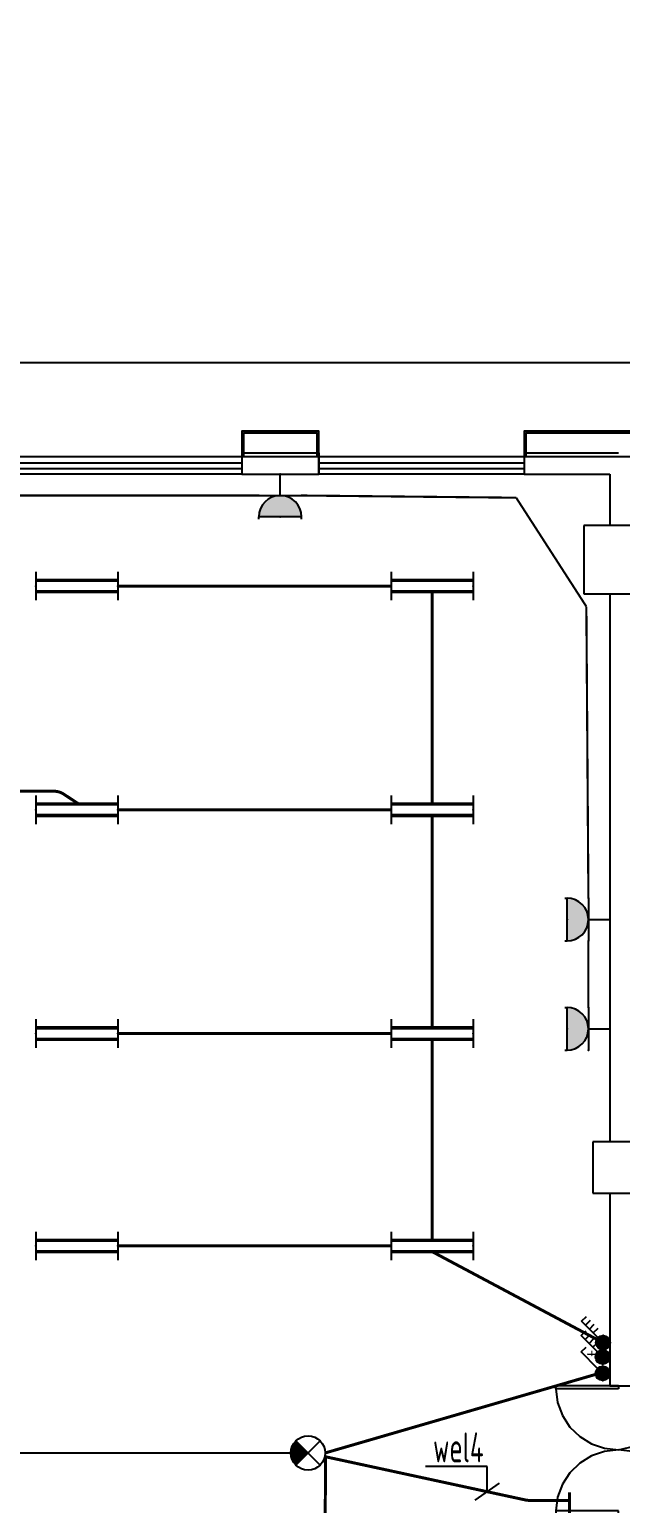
# Model space of a CAD drawing. Extents: x 2166032 to 5302137, y 581493 to 2416206.
# Drawn here: x 2468364 to 2475268, y 1206144 to 1223365 of the extents above; entities that cross this region are included whole.
import ezdxf
from ezdxf.enums import TextEntityAlignment as Align

# ---------------------------------------------------------------- set-up
doc = ezdxf.new("R2010")
doc.units = 0
doc.header["$LTSCALE"] = 1000
doc.header["$MEASUREMENT"] = 0
doc.linetypes.add('DASH', pattern=[0.35, 0.25, -0.1])
doc.linetypes.add('DASHEDX2', pattern=[1.5, 1, -0.5])
for name, color, linetype in [('3T_WOOD', 21, 'Continuous'), ('COLUMN', 2, 'Continuous'), ('DIM-照明', 3, 'Continuous'), ('EQUIP-动力', 3, 'Continuous'), ('EQUIP-照明', 3, 'Continuous'), ('SURFACE', 8, 'Continuous'), ('TEL_TEXT', 7, 'Continuous'), ('WALL', 8, 'Continuous'), ('WINDOW', 8, 'Continuous'), ('WIRE-应急', 6, 'DASH'), ('WIRE-照明', 1, 'Continuous'), ('石材幕墙', 8, 'Continuous')]:
    doc.layers.add(name, color=color, linetype=linetype)
doc.styles.add('_TEL_DIM', font='@tssdeng.shx', dxfattribs={"width": 0.8, "height": 3.5, "bigfont": '!tssdchn.shx'})
doc.styles.get("Standard").update_dxf_attribs({"font": 'tssdeng.shx', "bigfont": 'tssdchn.shx'})

# ---------------------------------------------------------------- blocks, each defined once
blk = doc.blocks.new('$equip$00001160')
for p, q in [((-1.2, 0.417), (-1.2, -0.417)), ((-1.2, 0.167), (1.2, 0.167)), ((1.2, 0.417), (1.2, -0.417)), ((-1.2, -0.167), (1.2, -0.167))]:
    blk.add_line(p, q)
at = {"const_width": 0.1}
for points in [[(-1.2, 0.167), (1.2, 0.167)], [(-1.2, -0.167), (1.2, -0.167)]]:
    blk.add_lwpolyline(points, dxfattribs=at)
at = {"layer": 'EQUIP-照明'}
for p in [(-1.2, 0), (0, 0.167), (1.2, 0), (0, -0.167)]:
    blk.add_point(p, dxfattribs=at)
at = {"layer": 'EQUIP-照明', "flags": 9}
blk.add_attdef('A', (0, 0), '', height=0.00002, dxfattribs=at)
blk = doc.blocks.new('$equip$00001190')
for p, q in [((-0.354, 0.354), (0.354, -0.354)), ((-0.354, -0.354), (0.354, 0.354))]:
    blk.add_line(p, q)
blk.add_circle((0, 0), 0.5)
for points in [[(-0.177, -0.177), (-0.483, 0.129), (0, 0), (-0.354, 0.354)], [(-0.306, -0.306), (-0.483, -0.129), (-0.177, -0.177), (-0.483, 0.129)], [(-0.354, -0.354), (-0.354, -0.354), (-0.306, -0.306), (-0.483, -0.129)]]:
    blk.add_solid(points)
at = {"flags": 9}
blk.add_attdef('A', (0, 0), '', height=0.00002, dxfattribs=at)
blk = doc.blocks.new('$equip$00001965')
for p, q in [((0.147, 0.356), (0.625, 0.833)), ((0.286, 0.494), (0.427, 0.353)), ((0.399, 0.607), (0.54, 0.466)), ((0.512, 0.72), (0.653, 0.579)), ((0.625, 0.833), (0.766, 0.692))]:
    blk.add_line(p, q)
blk.add_circle((0, 0.208), 0.208)
for p in [(-0.208, 0.208), (0, 0.417), (0, 0), (0.208, 0.208)]:
    blk.add_point(p)
for points in [[(-0.18, 0.312), (0.18, 0.312), (-0.208, 0.208), (0.208, 0.208)], [(-0.18, 0.104), (0.18, 0.104), (-0.208, 0.208), (0.208, 0.208)], [(-0.104, 0.389), (0.104, 0.389), (-0.18, 0.312), (0.18, 0.312)], [(-0.104, 0.028), (0.104, 0.028), (-0.18, 0.104), (0.18, 0.104)], [(0, 0.417), (0, 0.417), (-0.104, 0.389), (0.104, 0.389)], [(0, 0), (0, 0), (-0.104, 0.028), (0.104, 0.028)]]:
    blk.add_solid(points)
at = {"layer": 'TEL_TEXT', "style": '_TEL_DIM', "flags": 1}
blk.add_attdef('A', text='', height=0.00002, dxfattribs=at).set_placement((0, 0), align=Align.MIDDLE_CENTER)
blk = doc.blocks.new('$equip$00001822')
for p, q in [((0.147, 0.356), (0.625, 0.833)), ((0.625, 0.833), (0.766, 0.692))]:
    blk.add_line(p, q)
blk.add_circle((0, 0.208), 0.208)
for p in [(-0.208, 0.208), (-0.015, 0.001), (0, 0.417), (0.208, 0.208)]:
    blk.add_point(p)
for points in [[(-0.18, 0.313), (0.18, 0.313), (-0.208, 0.208), (0.208, 0.208)], [(-0.18, 0.104), (0.18, 0.104), (-0.208, 0.208), (0.208, 0.208)], [(-0.104, 0.389), (0.104, 0.389), (-0.18, 0.313), (0.18, 0.313)], [(-0.104, 0.028), (0.104, 0.028), (-0.18, 0.104), (0.18, 0.104)], [(0, 0.417), (0, 0.417), (-0.104, 0.389), (0.104, 0.389)], [(0, 0), (0, 0), (-0.104, 0.028), (0.104, 0.028)]]:
    blk.add_solid(points)
at = {"color": 7, "style": '_TEL_DIM'}
blk.add_attdef('$TEXT$', text='', height=0.4, dxfattribs=at).set_placement((0.581, 0.465), align=Align.MIDDLE_CENTER)
at = {"color": 7, "style": '_TEL_DIM', "flags": 1}
blk.add_attdef('A', text='', height=0.00002, dxfattribs=at).set_placement((0, 0), align=Align.MIDDLE_CENTER)
blk = doc.blocks.new('$equip$00001237')
for p, q in [((-0.5, 1.05), (-0.5, 1)), ((0.5, 1.05), (0.5, 1)), ((-0.5, 1), (0.5, 1)), ((0.5, 0.5), (-0.5, 0.5)), ((0, 0.5), (0, 0))]:
    blk.add_line(p, q)
blk.add_arc((0, 1), 0.5, 180, 0)
for p in [(0, 1), (-0.5, 0.5), (0.5, 0.5), (0, 0)]:
    blk.add_point(p)
for points in [[(0.433, 0.75), (-0.433, 0.75), (0.5, 1), (-0.5, 1)], [(0.25, 0.567), (-0.25, 0.567), (0.433, 0.75), (-0.433, 0.75)], [(0, 0.5), (0, 0.5), (0.25, 0.567), (-0.25, 0.567)]]:
    blk.add_solid(points)
at = {"flags": 9}
blk.add_attdef('A', (0, 0), '', height=0.00002, dxfattribs=at)
blk = doc.blocks.new('$DorLib2D$00000141')
at = {"color": 0}
for points in [[(-0.5, 0), (-0.5, 0.487)], [(-0.475, 0.487), (-0.5, 0.487)], [(-0.475, 0), (-0.475, 0.487)], [(-0.369, 0.473), (-0.475, 0.487)], [(-0.268, 0.435), (-0.369, 0.473)], [(0.369, 0.473), (0.268, 0.435)], [(0.475, 0.487), (0.369, 0.473)], [(0.475, 0), (0.475, 0.487)], [(0.475, 0.487), (0.5, 0.487)], [(0.5, 0), (0.5, 0.487)], [(-0.178, 0.377), (-0.268, 0.435)], [(-0.103, 0.3), (-0.178, 0.377)], [(0.178, 0.377), (0.103, 0.3)], [(0.268, 0.435), (0.178, 0.377)], [(-0.047, 0.208), (-0.103, 0.3)], [(0.103, 0.3), (0.047, 0.208)], [(-0.012, 0.107), (-0.047, 0.208)], [(0.047, 0.208), (0.012, 0.107)], [(0, 0), (-0.012, 0.107)], [(-0.012, -0.107), (0, 0)], [(0.012, 0.107), (0, 0)], [(-0.5, 0), (-0.475, 0)], [(0.5, 0), (0.475, 0)]]:
    blk.add_lwpolyline(points, dxfattribs=at)
at = {"color": 0, "linetype": 'DASHEDX2'}
for points in [[(0, 0), (0.03, -0.122), (0.086, -0.234), (0.165, -0.331), (0.264, -0.408), (0.378, -0.461), (0.5, -0.488)], [(-0.5, 0), (-0.5, -0.488)], [(-0.047, -0.208), (-0.012, -0.107)], [(0.5, 0), (0.5, -0.488)], [(-0.103, -0.3), (-0.047, -0.208)], [(-0.178, -0.377), (-0.103, -0.3)], [(-0.369, -0.473), (-0.268, -0.435)], [(-0.268, -0.435), (-0.178, -0.377)], [(-0.475, -0.488), (-0.5, -0.488)], [(-0.475, -0.487), (-0.369, -0.473)]]:
    blk.add_lwpolyline(points, dxfattribs=at)
blk = doc.blocks.new('$TCHSYS$WIN2D')
for p, q in [((-0.5, 0.5), (0.5, 0.5)), ((-0.5, 0.5), (-0.5, -0.5)), ((0.5, 0.5), (0.5, -0.5)), ((0.5, 0.1667), (-0.5, 0.1667)), ((0.5, -0.1667), (-0.5, -0.1667)), ((-0.5, -0.5), (0.5, -0.5))]:
    blk.add_line(p, q)

msp = doc.modelspace()

# ---------------------------------------------------------------- linework, layer by layer
msp.add_circle((2604640.5, 1020101.3), 438608.5)
at = {"layer": '3T_WOOD'}
msp.add_lwpolyline([(2490692.8, 1219470.7), (2455742.8, 1219470.7)], dxfattribs=at)
at = {"layer": 'COLUMN'}
for p, q in [((2475641.2, 1217570.7), (2474841.2, 1217570.7)), ((2474841.2, 1217570.7), (2474841.2, 1216770.7)), ((2474841.2, 1216770.7), (2475641.2, 1216770.7)), ((2475542.8, 1210370.7), (2474942.8, 1210370.7)), ((2474942.8, 1210370.7), (2474942.8, 1209770.7)), ((2474942.8, 1209770.7), (2475542.8, 1209770.7))]:
    msp.add_line(p, q, dxfattribs=at)
at = {"layer": 'DIM-照明'}
msp.add_line((2473852, 1206382.5), (2473564.8, 1206182.5), dxfattribs=at)
for points in [[(2473708.4, 1206574.6), (2472990.7, 1206574.6)], [(2473708.4, 1206282.5), (2473708.4, 1206574.6)]]:
    msp.add_lwpolyline(points, dxfattribs=at)
at = {"layer": 'SURFACE'}
for p, q in [((2470842.8, 1218420.7), (2470842.8, 1218370.7)), ((2470842.8, 1218420.7), (2471742.8, 1218420.7)), ((2471742.8, 1218420.7), (2471742.8, 1218370.7)), ((2474142.8, 1218420.7), (2474142.8, 1218370.7)), ((2474142.8, 1218420.7), (2475242.8, 1218420.7))]:
    msp.add_line(p, q, dxfattribs=at)
at = {"layer": 'WALL'}
for p, q in [((2471742.8, 1218370.7), (2470842.8, 1218370.7)), ((2470842.8, 1218370.7), (2470842.8, 1218170.7)), ((2471742.8, 1218170.7), (2471742.8, 1218370.7)), ((2475242.8, 1218370.7), (2474142.8, 1218370.7)), ((2474142.8, 1218370.7), (2474142.8, 1218170.7)), ((2475642.8, 1218370.7), (2475242.8, 1218370.7)), ((2470842.8, 1218170.7), (2471742.8, 1218170.7)), ((2474142.8, 1218170.7), (2475142.8, 1218170.7)), ((2475142.8, 1218170.7), (2475142.8, 1217570.7)), ((2475142.8, 1216770.7), (2475142.8, 1211970.7)), ((2475142.8, 1211970.7), (2475142.8, 1210370.7)), ((2475142.8, 1209770.7), (2475142.8, 1207520.7)), ((2475142.8, 1207520.7), (2475342.8, 1207520.7))]:
    msp.add_line(p, q, dxfattribs=at)
at = {"layer": 'WIRE-应急', "linetype": 'DASH', "const_width": 35}
for points in [[(2471817.8, 1206734.6), (2475017.8, 1207664.2)], [(2471820.4, 1206674.2), (2471817.8, 1204031.2)], [(2474670.4, 1205867.9), (2474670.4, 1206275.5)]]:
    msp.add_lwpolyline(points, dxfattribs=at)
at = {"layer": 'WIRE-应急', "color": 6, "linetype": 'DASH', "const_width": 25}
msp.add_lwpolyline([(2464767.8, 1206734.6), (2471417.8, 1206734.6)], dxfattribs=at)
at = {"layer": 'WIRE-应急', "linetype": 'DASH', "const_width": 35}
msp.add_lwpolyline([(2474670.4, 1206180.6), (2474201.2, 1206180.6, -0.0532897), (2474158.9, 1206185.1), (2471813.3, 1206692.3)], format="xyb", dxfattribs=at)
at = {"layer": 'WIRE-照明', "color": 1, "linetype": 'Continuous', "const_width": 25}
for points in [[(2467092.8, 1217920.7), (2471042.8, 1217920.7)], [(2471542.8, 1217920.7), (2474049.1, 1217894.9)], [(2474049.1, 1217894.9), (2474868.9, 1216623.2)], [(2474892.8, 1213216.1), (2474868.9, 1216623.2)], [(2474892.8, 1212716.1), (2474892.8, 1211940.1)]]:
    msp.add_lwpolyline(points, dxfattribs=at)
at = {"layer": 'WIRE-照明', "linetype": 'Continuous', "const_width": 35}
for points in [[(2469397.8, 1216863.4), (2472587.8, 1216863.4)], [(2473067.8, 1216796.7), (2473067.8, 1214315.5)], [(2469397.8, 1214248.9), (2472587.8, 1214248.9)], [(2473067.8, 1214182.2), (2473067.8, 1211701)], [(2469397.8, 1211634.3), (2472587.8, 1211634.3)], [(2473067.8, 1211567.6), (2473067.8, 1209219.8)], [(2469397.8, 1209153.1), (2472587.8, 1209153.1)], [(2473067.8, 1209086.4), (2475063.6, 1208023.2)]]:
    msp.add_lwpolyline(points, dxfattribs=at)
msp.add_lwpolyline([(2464860.3, 1214465.6), (2468652.7, 1214465.6, -0.1460289), (2468762.3, 1214432.8), (2468941.4, 1214315.5)], format="xyb", dxfattribs=at)
at = {"layer": '石材幕墙'}
for points in [[(2471742.8, 1218370.7), (2471742.8, 1218670.7), (2470842.8, 1218670.7), (2470842.8, 1218370.7)], [(2471722.8, 1218370.7), (2471722.8, 1218650.7), (2470862.8, 1218650.7), (2470862.8, 1218370.7)], [(2475642.8, 1218370.7), (2475642.8, 1218670.7), (2474142.8, 1218670.7), (2474142.8, 1218370.7)], [(2475622.8, 1218370.7), (2475622.8, 1218650.7), (2474162.8, 1218650.7), (2474162.8, 1218370.7)]]:
    msp.add_lwpolyline(points, dxfattribs=at)

# ---------------------------------------------------------------- block references
at = {"layer": 'EQUIP-动力', "xscale": 500, "yscale": 500, "zscale": 500}
for p, rotation in [((2471292.8, 1218170.7), 180.00000000004), ((2475142.8, 1212966.1), 90), ((2475142.8, 1211690.1), 90)]:
    msp.add_blockref('$equip$00001237', p, dxfattribs=dict(at, rotation=rotation))
at = {"layer": 'EQUIP-照明', "xscale": 400, "yscale": 400, "zscale": 400}
for name, p in [('$equip$00001160', (2468917.8, 1216863.4)), ('$equip$00001160', (2473067.8, 1216863.4)), ('$equip$00001160', (2468917.8, 1214248.9)), ('$equip$00001160', (2473067.8, 1214248.9)), ('$equip$00001160', (2468917.8, 1211634.3)), ('$equip$00001160', (2473067.8, 1211634.3)), ('$equip$00001160', (2468917.8, 1209153.1)), ('$equip$00001160', (2473067.8, 1209153.1)), ('$equip$00001190', (2471617.8, 1206734.6))]:
    msp.add_blockref(name, p, dxfattribs=at)
at = {"layer": 'EQUIP-照明', "xscale": 400, "yscale": 400, "zscale": 400, "rotation": 90}
for p in [(2475146.9, 1208023.2), (2475142.8, 1207855.4)]:
    msp.add_blockref('$equip$00001965', p, dxfattribs=at)
msp.add_blockref('$equip$00001822', (2475142.8, 1207664.2), dxfattribs=at).add_auto_attribs({'$TEXT$': 't'})
at = {"layer": 'WINDOW'}
for name, p, xscale, yscale, zscale, rotation in [('$TCHSYS$WIN2D', (2469042.8, 1218270.7), -3600, 200, -3600, 3.096835212408125e-11), ('$TCHSYS$WIN2D', (2472942.8, 1218270.7), -2400, 200, -2400, 3.096835212408125e-11), ('$DorLib2D$00000141', (2475242.8, 1206770.7), -1500, -1500, -1500, 270)]:
    msp.add_blockref(name, p, dxfattribs=dict(at, xscale=xscale, yscale=yscale, zscale=zscale, rotation=rotation))

# ---------------------------------------------------------------- texts
at = {"layer": 'DIM-照明', "color": 7, "style": '_TEL_DIM', "width": 0.64}
msp.add_text('wel4', height=350, dxfattribs=at).set_placement((2473078.2, 1206624.6))

doc.saveas('drawing.dxf')
